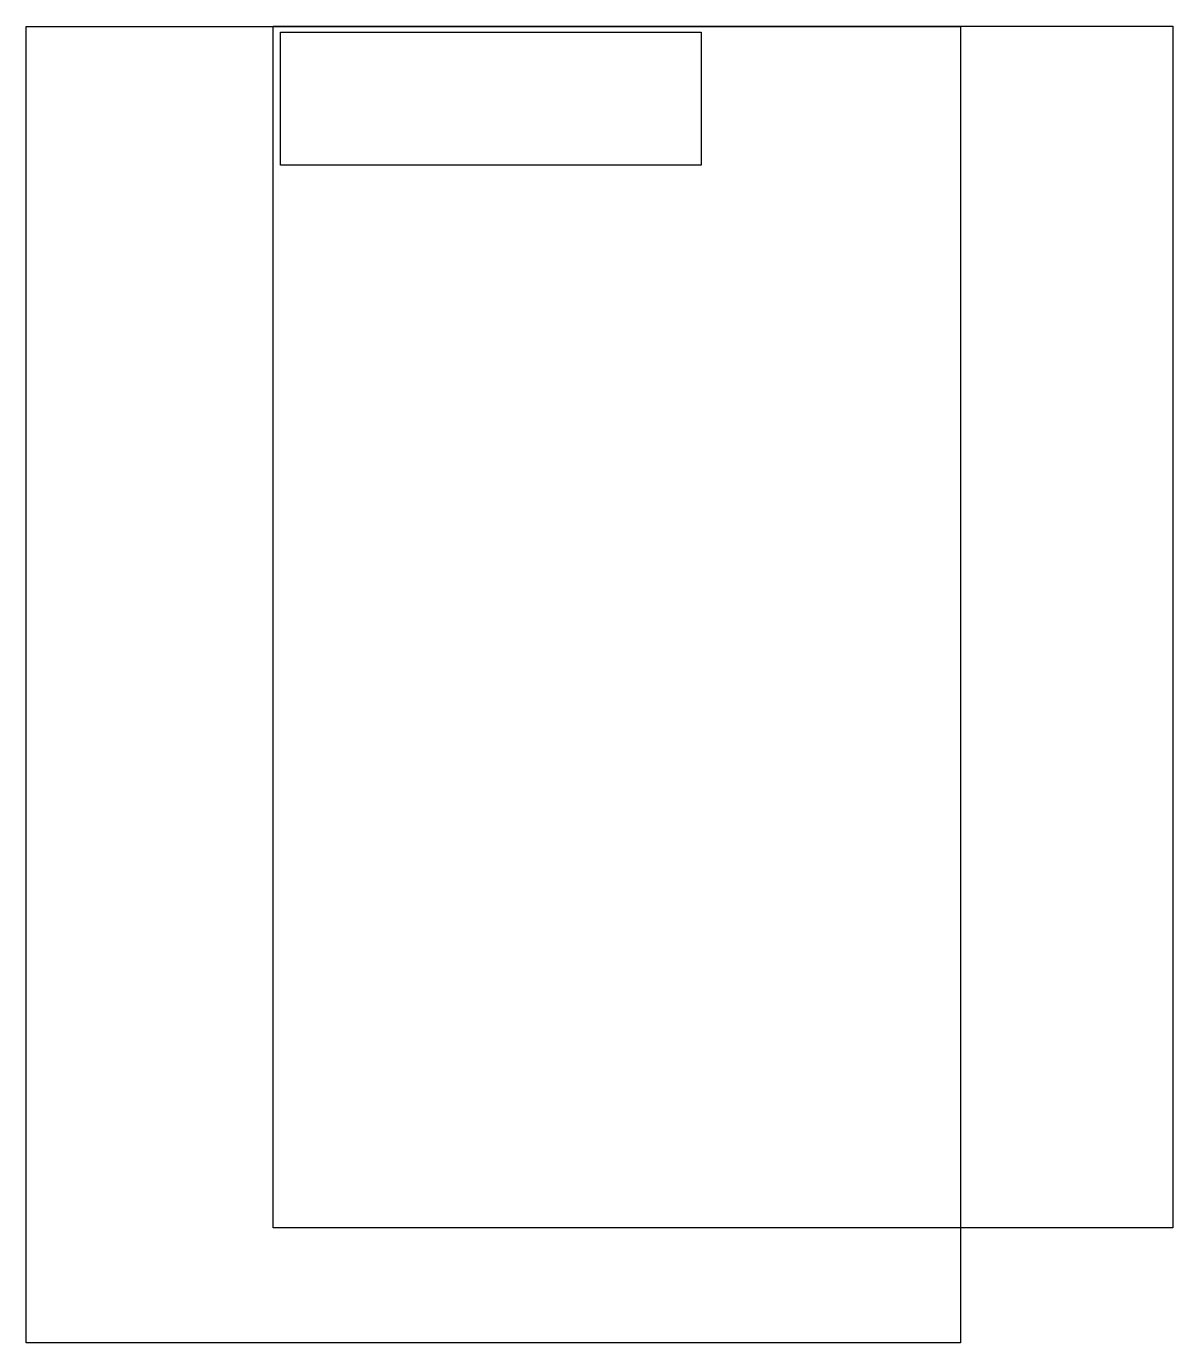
# Model space of a CAD drawing. Extents: x 21.4 to 51.8, y 233.4 to 268.3.
import ezdxf

# ---------------------------------------------------------------- set-up
doc = ezdxf.new("R2010")
doc.units = 0
doc.layers.add('Capa_1', color=7, linetype='CONTINUOUS')

msp = doc.modelspace()

# ---------------------------------------------------------------- linework, layer by layer
at = {"layer": 'Capa_1', "color": 7}
for points in [[(21.410156, 268.30517), (46.164791, 268.30517), (46.164791, 233.430593), (21.410156, 233.430593)], [(27.948368, 268.307533), (51.782066, 268.307533), (51.782066, 236.473835), (27.948368, 236.473835)], [(28.147238, 268.148436), (39.285444, 268.148436), (39.285444, 264.63023), (28.147238, 264.63023)]]:
    msp.add_lwpolyline(points, close=True, dxfattribs=at)

doc.saveas('drawing.dxf')
